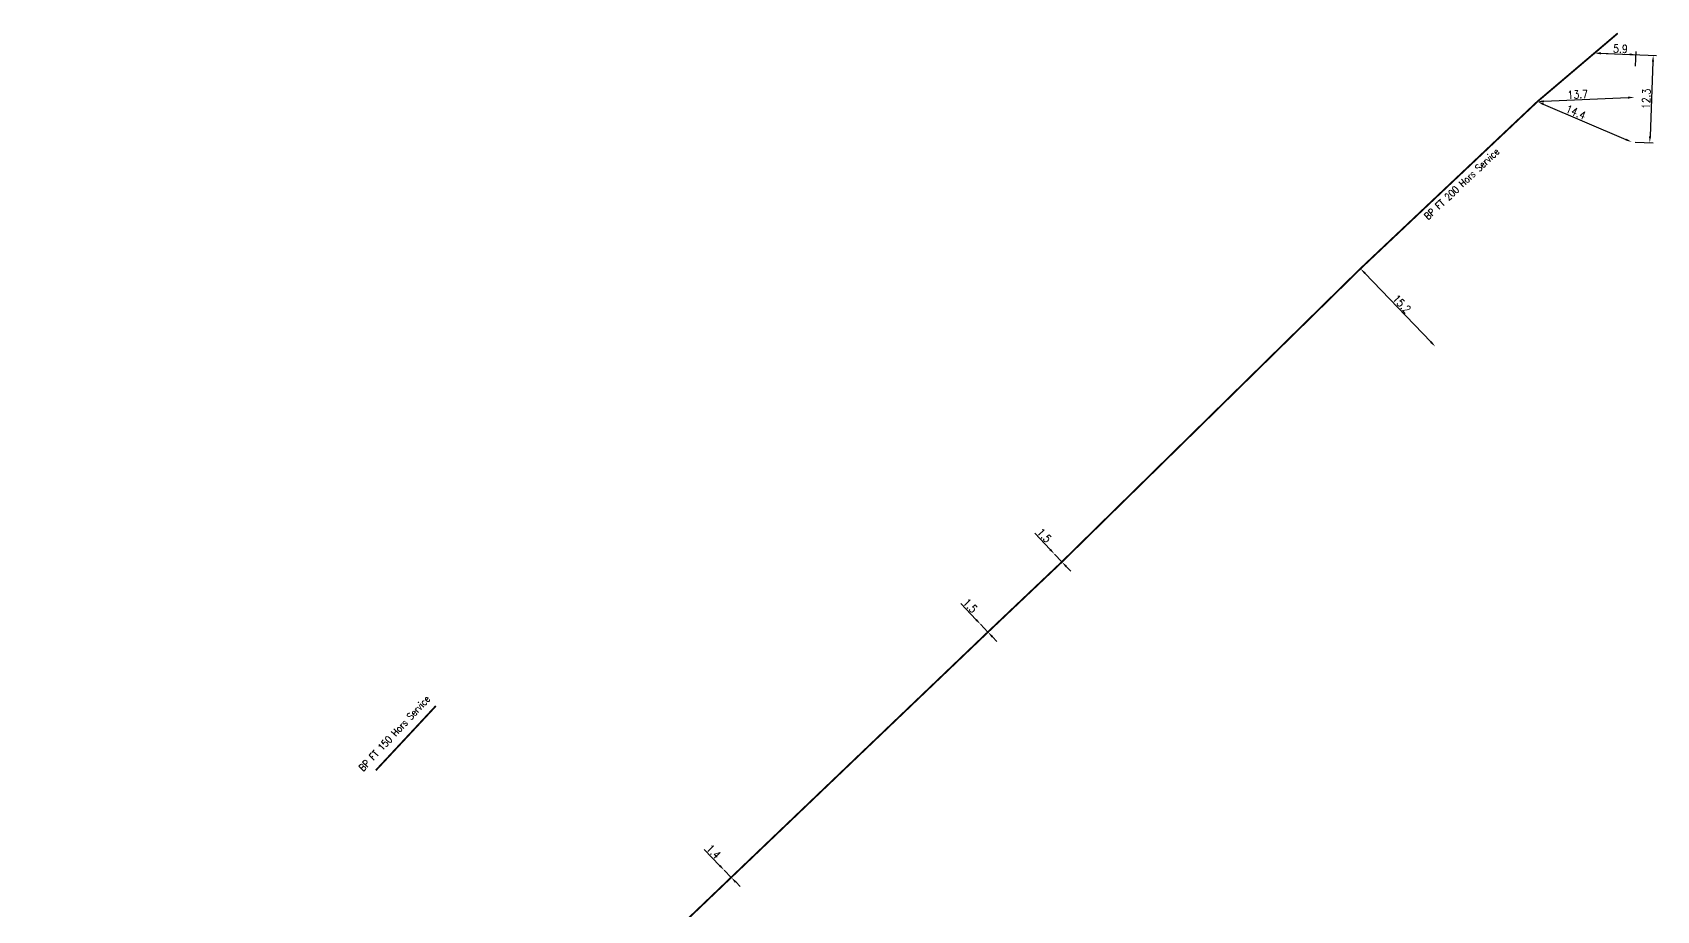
# Model space of a CAD drawing. Header units: millimetres. Extents: x 185000 to 186000, y 127000 to 128000.
# Drawn here: x 185342.6 to 185570.9, y 127840 to 127963.6 of the extents above; entities that cross this region are included whole.
import ezdxf

# ---------------------------------------------------------------- set-up
doc = ezdxf.new("R2010")
doc.units = ezdxf.units.MM
doc.header["$PDMODE"] = 34
doc.layers.get('DEFPOINTS').update_dxf_attribs({"linetype": 'CONTINUOUS'})
doc.layers.add('L_908', color=5, linetype='CONTINUOUS')
doc.styles.get("Standard").update_dxf_attribs({"font": 'romans.shx', "width": 0.85})
doc.linetypes.add('BP_HS', pattern='A,2,-1,["G",Standard,S=0.85,R=0,X=-0.27,Y=-0.4],-1', length=4)
doc.dimstyles.get("Standard").update_dxf_attribs({"dimtxt": 1.5, "dimasz": 1.2, "dimexe": 0.625, "dimexo": 0.625, "dimgap": 0.25, "dimtad": 1, "dimdec": 1, "dimzin": 0, "dimdsep": 46, "dimtxsty": 'Standard', "dimcen": -0.5, "dimadec": 0, "dimazin": 0, "dimtfac": 1, "dimtdec": 1, "dimtmove": 0, "dimatfit": 3, "dimfxl": 0, "dimtolj": 1, "dimtzin": 0, "dimarcsym": 0})

# ---------------------------------------------------------------- blocks, each defined once
blk = doc.blocks.new('*D56')
at = {"layer": 'DEFPOINTS', "color": 0, "linetype": 'Continuous', "ltscale": 0.5, "transparency": 16777216}
for p in [(185439.85, 127845.71), (185439.85, 127845.71), (185440.83, 127844.7)]:
    blk.add_point(p, dxfattribs=at)
at = {"layer": 'L_908', "color": 0, "linetype": 'Continuous', "lineweight": -2, "ltscale": 0.5, "transparency": 16777216}
for p, q in [((185439.23, 127846.35), (185437.01, 127848.64)), ((185440.83, 127844.7), (185439.85, 127845.71)), ((185441.46, 127844.06), (185442.08, 127843.41))]:
    blk.add_line(p, q, dxfattribs=at)
at = {"layer": 'L_908', "color": 0, "linetype": 'Continuous', "ltscale": 0.5, "transparency": 16777216}
for points in [[(185439.34, 127846.46), (185439.12, 127846.25), (185439.85, 127845.71)], [(185441.56, 127844.16), (185441.35, 127843.95), (185440.83, 127844.7)]]:
    blk.add_solid(points, dxfattribs=at)
at = {"layer": 'L_908', "color": 0, "linetype": 'Continuous', "ltscale": 0.5, "transparency": 16777216, "insert": (185438.34, 127848.34), "char_height": 1.125, "attachment_point": 5, "rotation": 314.1611}
blk.add_mtext('\\A1;1.4', dxfattribs=at)
blk = doc.blocks.new('*D57')
at = {"layer": 'DEFPOINTS', "color": 0, "linetype": 'Continuous', "ltscale": 0.5, "transparency": 16777216}
for p in [(185486.29, 127890.18), (185486.29, 127890.18), (185487.32, 127889.09)]:
    blk.add_point(p, dxfattribs=at)
at = {"layer": 'L_908', "color": 0, "linetype": 'Continuous', "lineweight": -2, "ltscale": 0.5, "transparency": 16777216}
for p, q in [((185485.67, 127890.83), (185483.52, 127893.12)), ((185487.32, 127889.09), (185486.29, 127890.18)), ((185487.93, 127888.43), (185488.55, 127887.77))]:
    blk.add_line(p, q, dxfattribs=at)
at = {"layer": 'L_908', "color": 0, "linetype": 'Continuous', "ltscale": 0.5, "transparency": 16777216}
for points in [[(185485.78, 127890.94), (185485.56, 127890.73), (185486.29, 127890.18)], [(185488.04, 127888.53), (185487.82, 127888.33), (185487.32, 127889.09)]]:
    blk.add_solid(points, dxfattribs=at)
at = {"layer": 'L_908', "color": 0, "linetype": 'Continuous', "ltscale": 0.5, "transparency": 16777216, "insert": (185484.83, 127892.82), "char_height": 1.125, "attachment_point": 5, "rotation": 313.2639}
blk.add_mtext('\\A1;1.5', dxfattribs=at)
blk = doc.blocks.new('*D334')
at = {"layer": 'DEFPOINTS', "color": 0, "linetype": 'Continuous', "ltscale": 0.5, "transparency": 16777216}
for p in [(185529.29, 127930.35), (185539.81, 127919.38), (185539.81, 127919.38)]:
    blk.add_point(p, dxfattribs=at)
at = {"layer": 'L_908', "color": 0, "linetype": 'Continuous', "lineweight": -2, "ltscale": 0.5, "transparency": 16777216}
blk.add_line((185529.92, 127929.7), (185539.19, 127920.03), dxfattribs=at)
at = {"layer": 'L_908', "color": 0, "linetype": 'Continuous', "ltscale": 0.5, "transparency": 16777216}
for points in [[(185530.03, 127929.8), (185529.81, 127929.6), (185529.29, 127930.35)], [(185539.3, 127920.13), (185539.08, 127919.92), (185539.81, 127919.38)]]:
    blk.add_solid(points, dxfattribs=at)
at = {"layer": 'L_908', "color": 0, "linetype": 'Continuous', "ltscale": 0.5, "transparency": 16777216, "insert": (185535.09, 127925.38), "char_height": 1.125, "attachment_point": 5, "rotation": 313.7818}
blk.add_mtext('\\A1;15.2', dxfattribs=at)
blk = doc.blocks.new('*D335')
at = {"layer": 'DEFPOINTS', "color": 0, "linetype": 'Continuous', "ltscale": 0.5, "transparency": 16777216}
for p in [(185554.16, 127953.85), (185567.42, 127948.16), (185567.42, 127948.16)]:
    blk.add_point(p, dxfattribs=at)
at = {"layer": 'L_908', "color": 0, "linetype": 'Continuous', "lineweight": -2, "ltscale": 0.5, "transparency": 16777216}
blk.add_line((185554.99, 127953.49), (185566.6, 127948.51), dxfattribs=at)
at = {"layer": 'L_908', "color": 0, "linetype": 'Continuous', "ltscale": 0.5, "transparency": 16777216}
for points in [[(185555.05, 127953.63), (185554.93, 127953.36), (185554.16, 127953.85)], [(185566.66, 127948.65), (185566.54, 127948.38), (185567.42, 127948.16)]]:
    blk.add_solid(points, dxfattribs=at)
at = {"layer": 'L_908', "color": 0, "linetype": 'Continuous', "ltscale": 0.5, "transparency": 16777216, "insert": (185559.55, 127952.35), "char_height": 1.125, "attachment_point": 5, "rotation": 336.7751}
blk.add_mtext('\\A1;14.4', dxfattribs=at)
blk = doc.blocks.new('*D336')
at = {"layer": 'DEFPOINTS', "color": 0, "linetype": 'Continuous', "ltscale": 0.5, "transparency": 16777216}
for p in [(185567.8, 127954.45), (185567.8, 127954.45), (185554.16, 127953.85)]:
    blk.add_point(p, dxfattribs=at)
at = {"layer": 'L_908', "color": 0, "linetype": 'Continuous', "lineweight": -2, "ltscale": 0.5, "transparency": 16777216}
blk.add_line((185555.06, 127953.89), (185566.9, 127954.41), dxfattribs=at)
at = {"layer": 'L_908', "color": 0, "linetype": 'Continuous', "ltscale": 0.5, "transparency": 16777216}
for points in [[(185566.89, 127954.56), (185566.91, 127954.26), (185567.8, 127954.45)], [(185555.06, 127954.04), (185555.07, 127953.74), (185554.16, 127953.85)]]:
    blk.add_solid(points, dxfattribs=at)
at = {"layer": 'L_908', "color": 0, "linetype": 'Continuous', "ltscale": 0.5, "transparency": 16777216, "insert": (185559.84, 127954.85), "char_height": 1.125, "attachment_point": 5, "rotation": 2.5037}
blk.add_mtext('\\A1;13.7', dxfattribs=at)
blk = doc.blocks.new('*D337')
at = {"layer": 'DEFPOINTS', "color": 0, "linetype": 'Continuous', "ltscale": 0.5, "transparency": 16777216}
for p in [(185475.88, 127880.31), (185475.88, 127880.31), (185476.92, 127879.22)]:
    blk.add_point(p, dxfattribs=at)
at = {"layer": 'L_908', "color": 0, "linetype": 'Continuous', "lineweight": -2, "ltscale": 0.5, "transparency": 16777216}
for p, q in [((185475.26, 127880.96), (185473.1, 127883.24)), ((185476.92, 127879.22), (185475.88, 127880.31)), ((185477.54, 127878.56), (185478.16, 127877.91))]:
    blk.add_line(p, q, dxfattribs=at)
at = {"layer": 'L_908', "color": 0, "linetype": 'Continuous', "ltscale": 0.5, "transparency": 16777216}
for points in [[(185475.37, 127881.06), (185475.16, 127880.85), (185475.88, 127880.31)], [(185477.64, 127878.67), (185477.43, 127878.46), (185476.92, 127879.22)]]:
    blk.add_solid(points, dxfattribs=at)
at = {"layer": 'L_908', "color": 0, "linetype": 'Continuous', "ltscale": 0.5, "transparency": 16777216, "insert": (185474.42, 127882.94), "char_height": 1.125, "attachment_point": 5, "rotation": 313.4994}
blk.add_mtext('\\A1;1.5', dxfattribs=at)
blk = doc.blocks.new('*D338')
at = {"layer": 'DEFPOINTS', "color": 0, "linetype": 'Continuous', "ltscale": 0.5, "transparency": 16777216}
for p in [(185562.19, 127960.67), (185567.42, 127948.16), (185569.95, 127948.06)]:
    blk.add_point(p, dxfattribs=at)
at = {"layer": 'L_908', "color": 0, "linetype": 'Continuous', "lineweight": -2, "ltscale": 0.5, "transparency": 16777216}
for p, q in [((185562.66, 127960.65), (185570.9, 127960.33)), ((185570.4, 127959.45), (185569.99, 127948.96)), ((185567.89, 127948.14), (185570.42, 127948.04))]:
    blk.add_line(p, q, dxfattribs=at)
at = {"layer": 'L_908', "color": 0, "linetype": 'Continuous', "ltscale": 0.5, "transparency": 16777216}
for points in [[(185570.25, 127959.46), (185570.55, 127959.45), (185570.44, 127960.35)], [(185569.84, 127948.96), (185570.14, 127948.95), (185569.95, 127948.06)]]:
    blk.add_solid(points, dxfattribs=at)
at = {"layer": 'L_908', "color": 0, "linetype": 'Continuous', "ltscale": 0.5, "transparency": 16777216, "insert": (185569.45, 127954.23), "char_height": 1.125, "attachment_point": 5, "rotation": 87.7585}
blk.add_mtext('\\A1;12.3', dxfattribs=at)
blk = doc.blocks.new('*D339')
at = {"layer": 'DEFPOINTS', "color": 0, "linetype": 'Continuous', "ltscale": 0.5, "transparency": 16777216}
for p in [(185562.19, 127960.67), (185568.03, 127960.44), (185567.95, 127958.34)]:
    blk.add_point(p, dxfattribs=at)
at = {"layer": 'L_908', "color": 0, "linetype": 'Continuous', "lineweight": -2, "ltscale": 0.5, "transparency": 16777216}
for p, q in [((185563.09, 127960.64), (185567.13, 127960.48)), ((185567.97, 127958.81), (185568.05, 127960.91))]:
    blk.add_line(p, q, dxfattribs=at)
at = {"layer": 'L_908', "color": 0, "linetype": 'Continuous', "ltscale": 0.5, "transparency": 16777216}
for points in [[(185563.09, 127960.79), (185563.08, 127960.49), (185562.19, 127960.67)], [(185567.14, 127960.63), (185567.13, 127960.33), (185568.03, 127960.44)]]:
    blk.add_solid(points, dxfattribs=at)
at = {"layer": 'L_908', "color": 0, "linetype": 'Continuous', "ltscale": 0.5, "transparency": 16777216, "insert": (185565.84, 127961.28), "char_height": 1.125, "attachment_point": 5, "rotation": 357.7585}
blk.add_mtext('\\A1;5.9', dxfattribs=at)

msp = doc.modelspace()

# ---------------------------------------------------------------- linework, layer by layer
at = {"layer": 'L_908', "linetype": 'BP_HS', "ltscale": 0.5, "const_width": 0.25}
msp.add_lwpolyline([(185268.17, 127698.81), (185309.95, 127729.09), (185330.59, 127743.53), (185342.87, 127753.16), (185351.88, 127761.11), (185363.74, 127772.11), (185379.53, 127786.91), (185430.03, 127834.37), (185440.83, 127844.7), (185476.92, 127879.22), (185487.32, 127889.09), (185529.29, 127930.35), (185554.16, 127953.85), (185565.45, 127963.45)], dxfattribs=at)
at = {"layer": 'L_908', "linetype": 'BP_HS', "ltscale": 0.5, "const_width": 0.25, "flags": 128}
msp.add_lwpolyline([(185390.87, 127859.76), (185396.1, 127865.37), (185399.3, 127868.81)], dxfattribs=at)

# ---------------------------------------------------------------- texts
at = {"layer": 'L_908', "linetype": 'BP_HS', "width": 0.85}
for s, rotation, p in [('BP FT 200 Hors Service', 43.3772, (185538.81, 127937.14)), ('BP FT 150 Hors Service', 47.0208, (185389.11, 127859.55))]:
    msp.add_text(s, height=1, rotation=rotation, dxfattribs=at).set_placement(p)

# ---------------------------------------------------------------- dimensions: what is measured, and where the dimension line sits
at = {"layer": 'L_908', "linetype": 'Continuous', "ltscale": 0.5}
for base, p1, p2, angle, picture, middle in [((185568.03429, 127960.44423), (185562.18876, 127960.67303), (185567.95202, 127958.34238), 177.75852, '*D339', (185565.80729, 127960.5314)), ((185567.7999, 127954.4453), (185554.163, 127953.8491), (185567.7999, 127954.4453), 182.5037, '*D336', (185559.8718, 127954.0987)), ((185567.42, 127948.16), (185554.16, 127953.85), (185567.42, 127948.16), 156.7751, '*D335', (185559.26, 127951.66)), ((185539.81, 127919.38), (185529.29, 127930.35), (185539.81, 127919.38), 133.7818, '*D334', (185534.55, 127924.86)), ((185486.29, 127890.18), (185487.32, 127889.09), (185486.29, 127890.18), 313.2639, '*D57', (185484.29, 127892.31)), ((185475.88, 127880.31), (185476.92, 127879.22), (185475.88, 127880.31), 313.4994, '*D337', (185473.87, 127882.42)), ((185439.85, 127845.71), (185440.83, 127844.7), (185439.85, 127845.71), 314.1611, '*D56', (185437.8, 127847.82))]:
    dim = msp.add_linear_dim(base=base, p1=p1, p2=p2, angle=angle, dimstyle='Standard', override={"dimscale": 0.75}, dxfattribs=at)
    dim.commit()
    dim.dimension.update_dxf_attribs({"geometry": picture, "text_midpoint": middle, "dimtype": 160})
dim = msp.add_linear_dim(base=(185569.95, 127948.06), p1=(185562.19, 127960.67), p2=(185567.42, 127948.16), angle=87.7585, dimstyle='Standard', override={"dimscale": 0.75}, dxfattribs=at)
dim.commit()
dim.dimension.update_dxf_attribs({"geometry": '*D338', "text_midpoint": (185569.45, 127954.23)})

doc.saveas('drawing.dxf')
